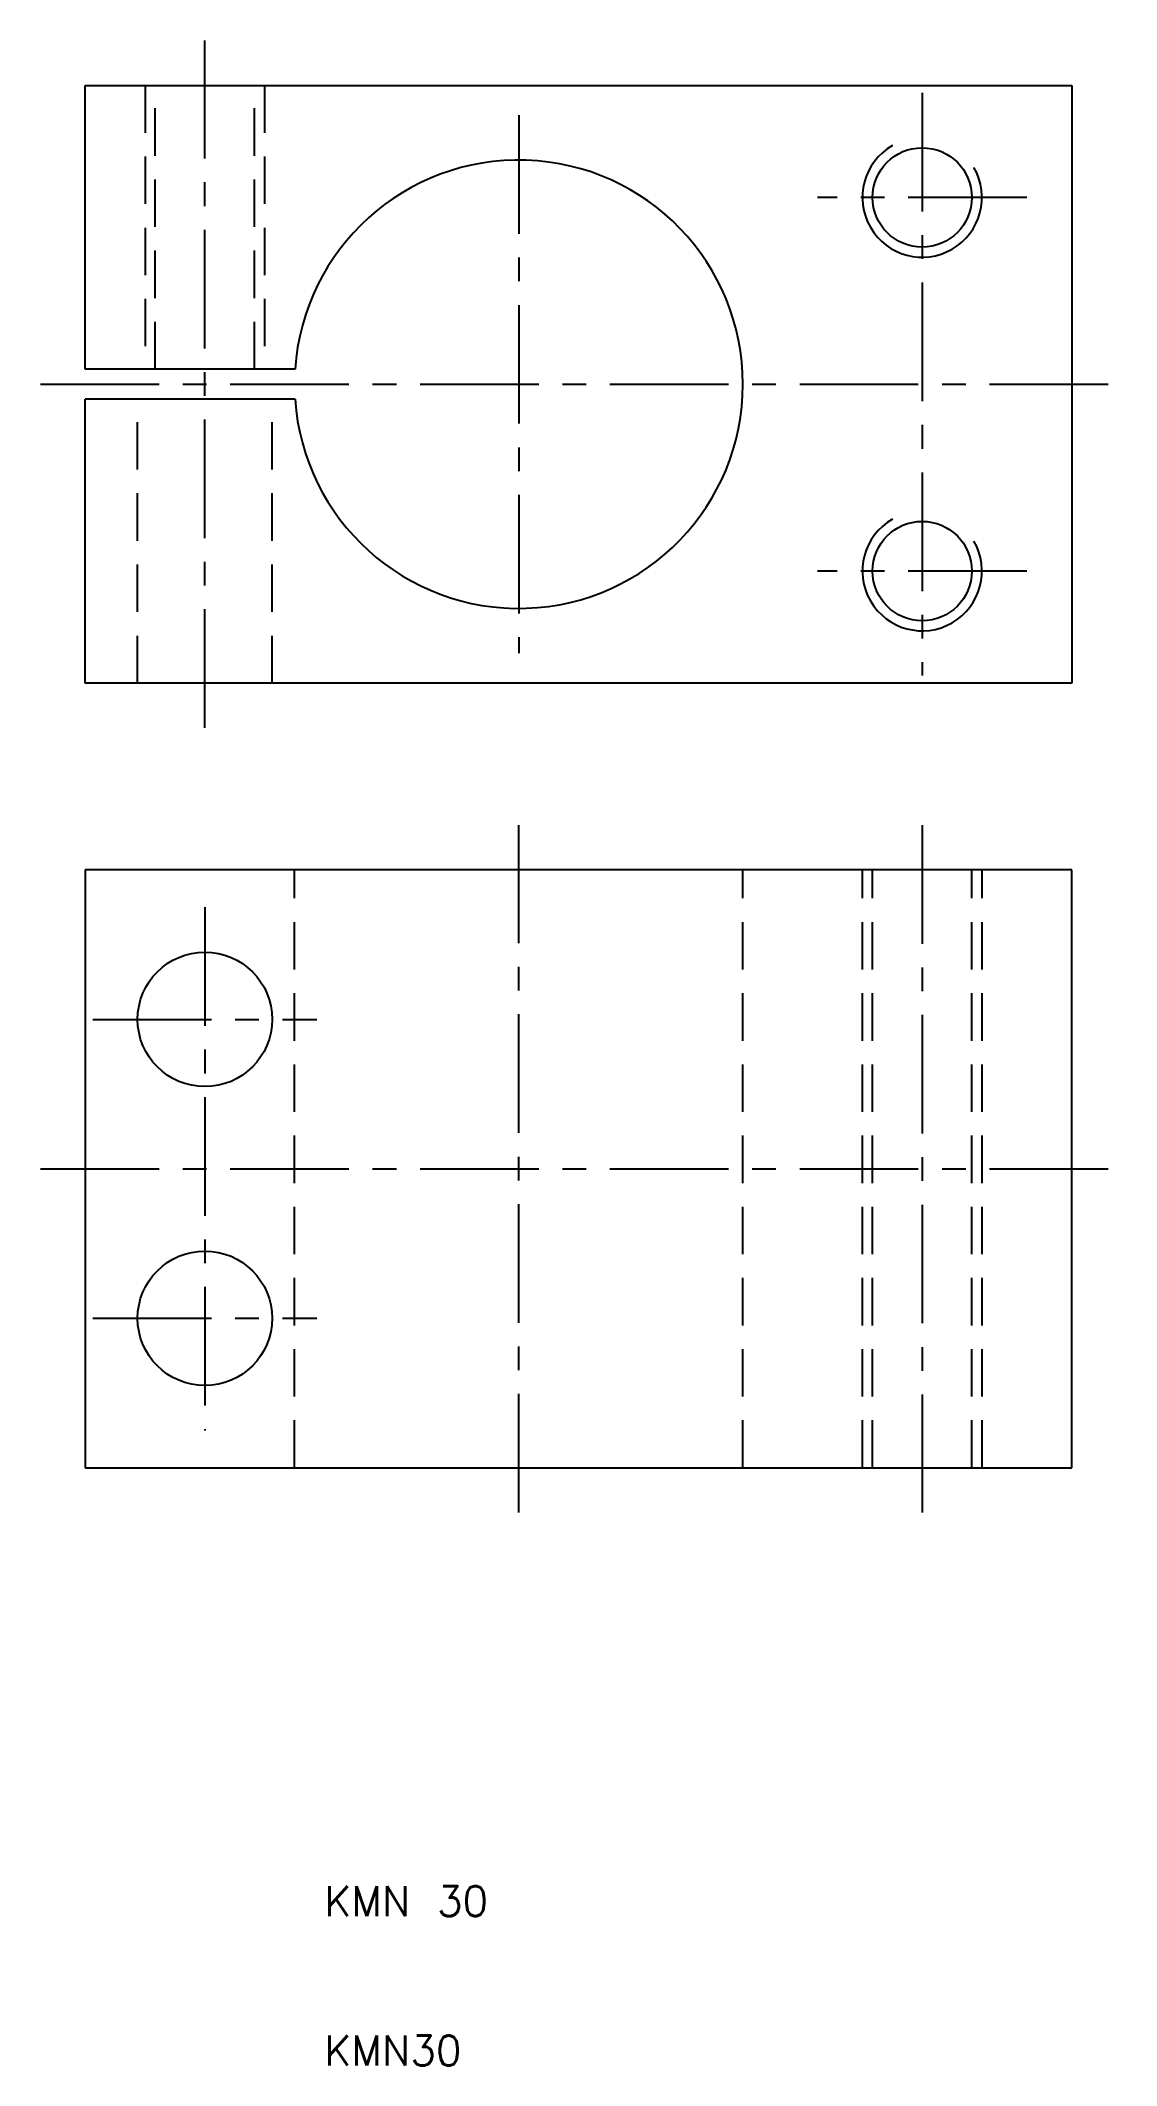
# Model space of a CAD drawing. Extents: x -9 to 63, y 10 to 146.
import ezdxf

# ---------------------------------------------------------------- set-up
doc = ezdxf.new("R2010")
doc.units = 0
doc.header["$LTSCALE"] = 0.25
doc.linetypes.add('CENTER', pattern=[50.8, 31.75, -6.35, 6.35, -6.35])
doc.linetypes.add('DASHED', pattern=[19.05, 12.7, -6.35])
doc.layers.get('0').update_dxf_attribs({"linetype": 'CONTINUOUS'})
doc.layers.add('CENTER', color=1, linetype='CENTER')
doc.styles.get("Standard").update_dxf_attribs({"font": 'txt.shx', "bigfont": 'extfont.shx'})

msp = doc.modelspace()

# ---------------------------------------------------------------- linework, layer by layer
for p, q in [((-6, 142.5), (60, 142.5)), ((-6, 123.5), (-6, 142.5)), ((60, 142.5), (60, 102.5)), ((8.0334, 123.5), (-6, 123.5)), ((8.0334, 121.5), (-6, 121.5)), ((-6, 102.5), (-6, 121.5)), ((60, 102.5), (-6, 102.5)), ((-6, 90), (-6, 50)), ((60, 90), (-6, 90)), ((60, 50), (60, 90)), ((-6, 50), (60, 50))]:
    msp.add_line(p, q)
at = {"color": 3, "linetype": 'DASHED'}
for p, q in [((-2, 142.5), (-2, 123.5)), ((-1.3235, 123.5), (-1.3235, 142.5)), ((5.3235, 123.5), (5.3235, 142.5)), ((6, 142.5), (6, 123.5)), ((-2.5, 102.5), (-2.5, 121.5)), ((6.5, 102.5), (6.5, 121.5)), ((8, 50), (8, 90)), ((38, 50), (38, 90)), ((46, 50), (46, 90)), ((46.6765, 50), (46.6765, 90)), ((53.3235, 50), (53.3235, 90)), ((54, 50), (54, 90))]:
    msp.add_line(p, q, dxfattribs=at)
for centre, radius in [((50, 135), 3.3235), ((50, 110), 3.3235), ((2, 80), 4.5), ((2, 60), 4.5)]:
    msp.add_circle(centre, radius)
at = {"color": 3}
for centre in [(50, 135), (50, 110)]:
    msp.add_arc(centre, 4, 120, 30, dxfattribs=at)
msp.add_arc((23, 122.5), 15, 183.822554, 176.177446)
at = {"layer": 'CENTER', "color": 1, "linetype": 'CENTER'}
for p, q in [((2, 99.5), (2, 145.5)), ((50, 142), (50, 103)), ((23, 140.5), (23, 104.5)), ((57, 135), (43, 135)), ((-9, 122.5), (63, 122.5)), ((57, 110), (43, 110)), ((23, 47), (23, 93)), ((50, 93), (50, 47)), ((2, 87.5), (2, 52.5)), ((-5.5, 80), (9.5, 80)), ((-9, 70), (63, 70)), ((-5.5, 60), (9.5, 60))]:
    msp.add_line(p, q, dxfattribs=at)

# ---------------------------------------------------------------- texts
for s, p in [('KMN 30', (10, 20)), ('KMN30', (10, 10))]:
    msp.add_text(s, height=2).set_placement(p)

doc.saveas('drawing.dxf')
